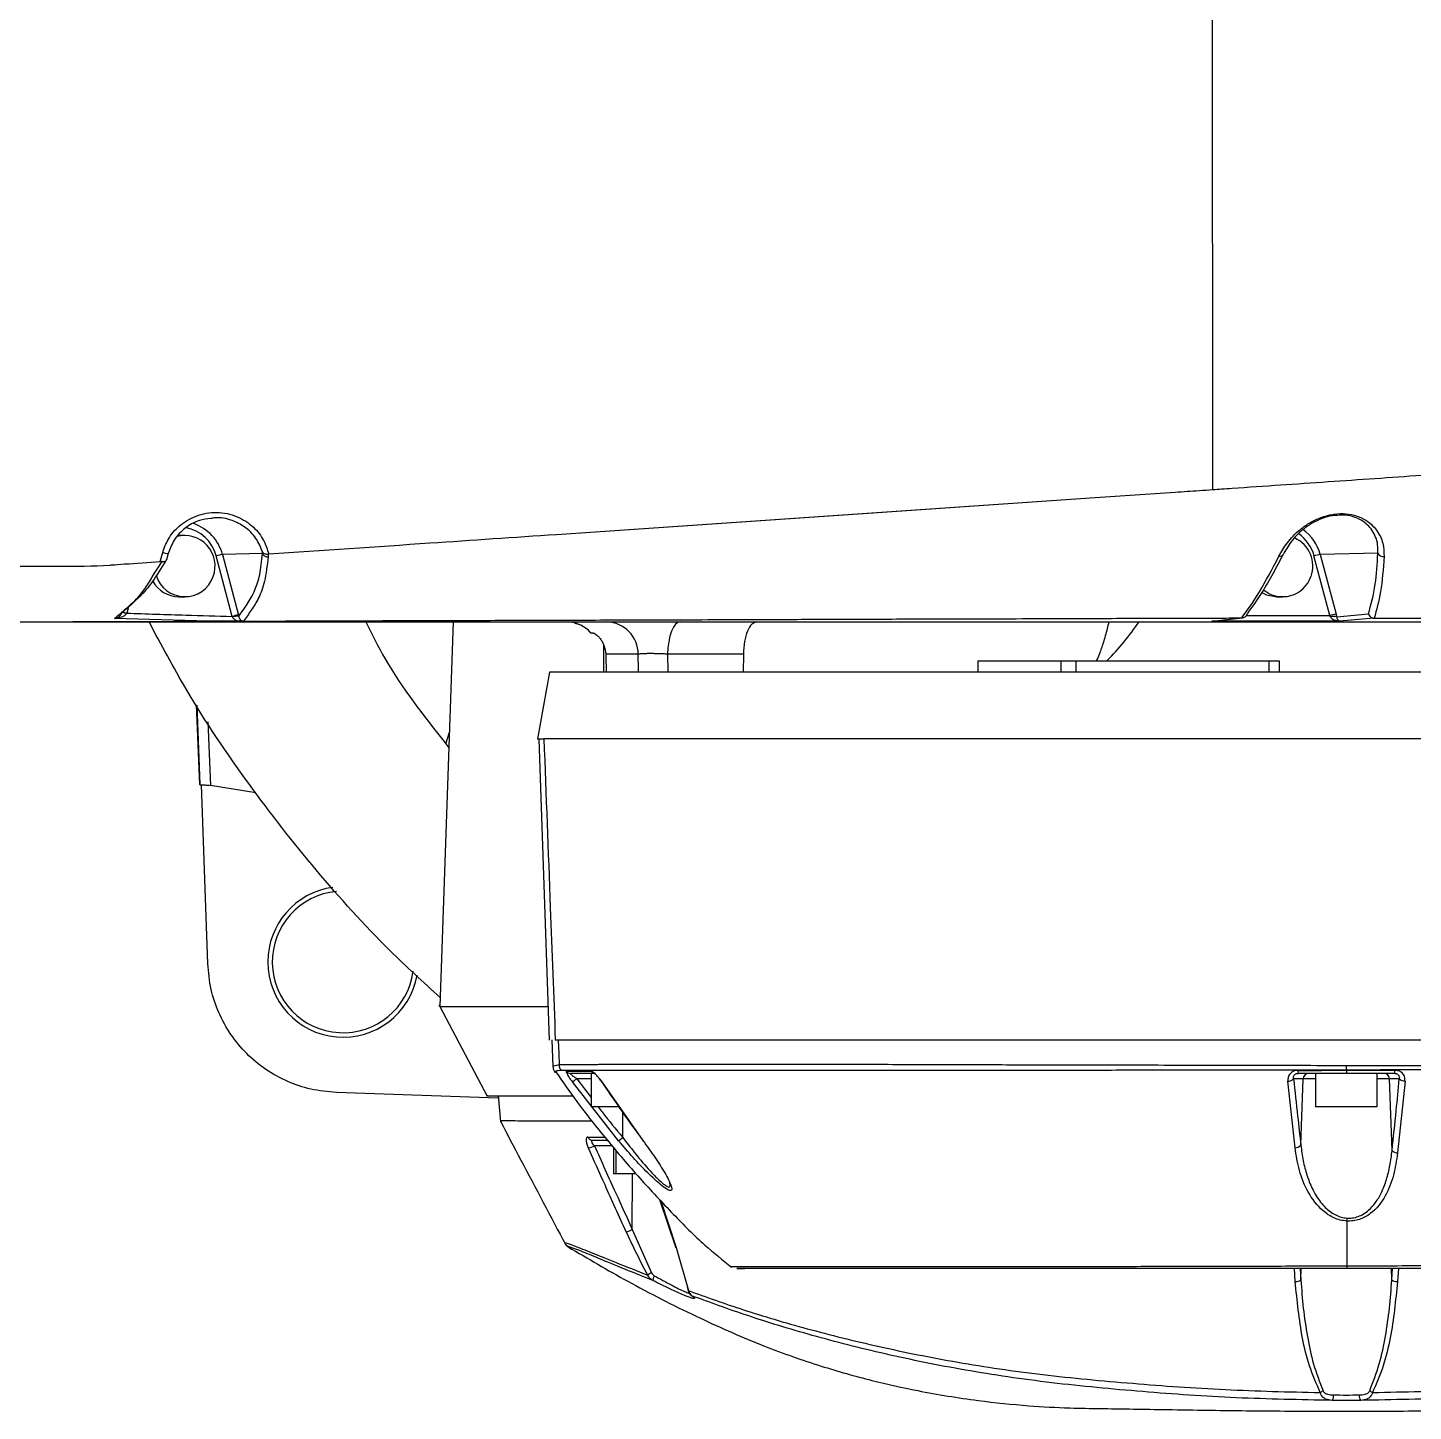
# Model space of a CAD drawing. Header units: millimetres. Extents: x -13464 to 9471, y -517 to 17126.
# Drawn here: x 6671.1 to 6795.3, y 12385.2 to 12509.3 of the extents above; entities that cross this region are included whole.
import ezdxf

# ---------------------------------------------------------------- set-up
doc = ezdxf.new("R2010")
doc.units = ezdxf.units.MM

msp = doc.modelspace()

# ---------------------------------------------------------------- linework, layer by layer
at = {"color": 7, "linetype": 'Continuous', "lineweight": 25}
for p, q in [((6777.36, 12467.86), (6777.34, 12515.5)), ((6718.48, 12463.85), (6766.81, 12467.15)), ((6685.15, 12463.75), (6684.63, 12463.75)), ((6682.94, 12461.41), (6683.16, 12462.23)), ((6683.65, 12462.12), (6683.49, 12461.56)), ((6692.12, 12462.13), (6688.52, 12462.04)), ((6792.17, 12462.16), (6787, 12462.04)), ((6618.37, 12461.02), (6673.86, 12461.01)), ((6682.23, 12460.03), (6683.12, 12461.41)), ((6683.49, 12461.56), (6683.5, 12461.6)), ((6689.4, 12456.48), (6687.96, 12461.91)), ((6688.52, 12462.04), (6689.96, 12456.61)), ((6787.86, 12456.56), (6786.44, 12461.91)), ((6787, 12462.04), (6788.42, 12456.68)), ((6680.09, 12457.35), (6679.93, 12456.78)), ((6684.63, 12458.25), (6685.15, 12458.25)), ((6783.11, 12458.25), (6783.63, 12458.25)), ((6619.24, 12456), (6671.05, 12456)), ((6671.05, 12456), (6832.74, 12456)), ((6687.25, 12456.06), (6678.85, 12456.31)), ((6679.93, 12456.78), (6679.92, 12456.75)), ((6689.91, 12456.06), (6687.25, 12456.06)), ((6709.22, 12456), (6708.02, 12421.5)), ((6777.27, 12456.06), (6779.98, 12456.35)), ((6788.77, 12456.06), (6777.27, 12456.06)), ((6777.31, 12456.06), (6780.03, 12456.35)), ((6780.37, 12456.56), (6787.86, 12456.56)), ((6788.48, 12456.44), (6791.32, 12456.71)), ((6791.81, 12456.34), (6788.77, 12456.06)), ((6721.34, 12455.24), (6721.58, 12454.98)), ((6721.78, 12455), (6721.59, 12455)), ((6722.69, 12454), (6722.69, 12451.5)), ((6725.82, 12453.11), (6722.9, 12453.11)), ((6722.91, 12453), (6722.95, 12451.5)), ((6735.26, 12453.11), (6728.45, 12453.11)), ((6728.45, 12453.11), (6728.49, 12451.5)), ((6735.26, 12453.11), (6735.24, 12451.5)), ((6756.29, 12452.5), (6756.29, 12451.5)), ((6756.29, 12452.5), (6763.75, 12452.5)), ((6763.75, 12451.5), (6763.75, 12452.5)), ((6763.75, 12452.5), (6765.09, 12452.5)), ((6765.09, 12452.5), (6765.09, 12451.5)), ((6765.09, 12452.5), (6782.43, 12452.5)), ((6782.43, 12451.5), (6782.43, 12452.5)), ((6782.43, 12452.5), (6783.33, 12452.5)), ((6783.33, 12452.5), (6783.33, 12451.5)), ((6717.85, 12451.5), (6716.79, 12445.5)), ((6860.84, 12451.5), (6717.85, 12451.5)), ((6686.49, 12441.4), (6686.2, 12448.56)), ((6686.21, 12448.54), (6686.5, 12441.4)), ((6687.21, 12447.04), (6687.44, 12441.34)), ((6708.57, 12445.06), (6708.88, 12446.12)), ((6708.4, 12445.26), (6708.57, 12445.06)), ((6708.57, 12445.06), (6708.83, 12444.71)), ((6716.79, 12445.5), (6717.36, 12445.5)), ((6716.89, 12445.48), (6717.84, 12418.5)), ((6861.89, 12445.5), (6717.36, 12445.5)), ((6687.2, 12425.34), (6686.64, 12441.39)), ((6691.52, 12440.67), (6687.44, 12441.34)), ((6707.94, 12421.65), (6708.02, 12421.51)), ((6708.02, 12421.5), (6712.26, 12413.47)), ((6718.08, 12418.52), (6718.17, 12416.1)), ((6860.96, 12418.5), (6718.38, 12418.5)), ((6721.59, 12415.02), (6720.3, 12415.02)), ((6720.3, 12415.02), (6721.59, 12413.33)), ((6721.59, 12415.5), (6721.59, 12412.5)), ((6722.37, 12414.98), (6722.51, 12414.78)), ((6785.46, 12415.02), (6784.61, 12415.02)), ((6785.26, 12409.07), (6785.46, 12415.02)), ((6786.59, 12415.02), (6785.46, 12415.02)), ((6786.59, 12415.5), (6786.59, 12412.5)), ((6789.35, 12415.5), (6788.93, 12415.5)), ((6789.34, 12415.79), (6789.34, 12415.79)), ((6789.75, 12415.5), (6789.35, 12415.5)), ((6792.09, 12415.5), (6792.09, 12412.5)), ((6793.22, 12415.02), (6792.09, 12415.02)), ((6794.09, 12415.02), (6793.22, 12415.02)), ((6793.44, 12408.59), (6793.22, 12415.02)), ((6713.26, 12413.28), (6698.75, 12413.79)), ((6724.06, 12409.47), (6719.91, 12414.74)), ((6722.55, 12414.74), (6726.24, 12409.49)), ((6784.74, 12408.84), (6784.1, 12414.8)), ((6794.61, 12414.82), (6793.94, 12408.37)), ((6713.24, 12413.53), (6713.45, 12411.16)), ((6724.12, 12412.5), (6721.59, 12412.5)), ((6792.09, 12412.5), (6786.59, 12412.5)), ((6724.43, 12409.77), (6724.43, 12412.01)), ((6721.31, 12409.79), (6722.81, 12409.8)), ((6723.05, 12409.5), (6721.72, 12409.5)), ((6723.47, 12409.01), (6721.89, 12409.01)), ((6723.59, 12408.87), (6723.59, 12406.5)), ((6723.8, 12408.62), (6723.8, 12406.5)), ((6723.8, 12406.5), (6723.59, 12406.5)), ((6725.61, 12406.5), (6723.8, 12406.5)), ((6725.29, 12401.51), (6725.31, 12406.5)), ((6728.69, 12405.48), (6728.65, 12405.69)), ((6727.74, 12404.2), (6729.15, 12399.95)), ((6727.85, 12404.07), (6729.23, 12399.89)), ((6725.29, 12401.51), (6727.01, 12397.62)), ((6719.84, 12399.75), (6719.86, 12399.74)), ((6729.23, 12399.89), (6730.34, 12396.02)), ((6784.76, 12396.83), (6784.68, 12398)), ((6785.2, 12398), (6785.27, 12396.98)), ((6785.27, 12396.98), (6785.29, 12398)), ((6793.42, 12396.98), (6793.4, 12398)), ((6793.42, 12396.98), (6793.49, 12398)), ((6794.01, 12398), (6793.93, 12396.83)), ((6730.28, 12396.21), (6730.24, 12396.38)), ((6730.55, 12395.61), (6730.55, 12395.65))]:
    msp.add_line(p, q, dxfattribs=at)
at = {"color": 7, "linetype": 'Continuous', "lineweight": 25, "flags": 128}
for points in [[(6718.48, 12463.85), (6745.55, 12465.7), (6766.81, 12467.15)], [(6781.75, 12458.62), (6782.18, 12458.42), (6783.11, 12458.25)], [(6679.92, 12456.75), (6679.83, 12456.77), (6679.75, 12456.79), (6679.67, 12456.81), (6679.61, 12456.83), (6679.57, 12456.84), (6679.53, 12456.84), (6679.52, 12456.85), (6679.53, 12456.84)], [(6679.54, 12456.9), (6679.54, 12456.9), (6679.54, 12456.9), (6679.54, 12456.91), (6679.54, 12456.91), (6679.54, 12456.91), (6679.54, 12456.91), (6679.54, 12456.91), (6679.54, 12456.91)], [(6729.6, 12456), (6729.38, 12455.95), (6729.17, 12455.78), (6728.98, 12455.52), (6728.8, 12455.16), (6728.66, 12454.72), (6728.55, 12454.22), (6728.48, 12453.68), (6728.45, 12453.11)], [(6721.35, 12455.25), (6721.37, 12455.23), (6721.59, 12455)], [(6725.85, 12451.5), (6725.85, 12451.71), (6725.82, 12453.11)], [(6718.64, 12418.5), (6718.69, 12417.27), (6718.73, 12416.3)], [(6722.51, 12414.79), (6722.51, 12414.77), (6722.52, 12414.75), (6722.55, 12414.74)], [(6729.15, 12399.95), (6729.15, 12399.94), (6729.17, 12399.92), (6729.19, 12399.9), (6729.23, 12399.89)]]:
    msp.add_lwpolyline(points, dxfattribs=at)
at = {"color": 7, "linetype": 'Continuous', "lineweight": 25}
for centre, radius, start, end in [((6684.68, 12461.04), 3.97, 14.5226, 71.6345), ((6685.13, 12461.02), 2.73, 339.5639, 104.9198), ((6684.6, 12461.04), 3.47, 14.4865, 79.7104), ((6783.58, 12461), 2.76, 340.0625, 66.1029), ((6783.06, 12461.03), 3.5, 14.6501, 55.0004), ((6783.13, 12461.03), 4, 14.6515, 54.6229), ((6684.26, 12465.75), 3.68, 252.6197, 260.3329), ((6783.36, 12462.25), 0.377, 260.1235, 347.4225), ((6792.64, 12462.38), 0.518, 205.1475, 279.191), ((6689.32, 12457.33), 4.78, 99.538, 106.4434), ((6787.8, 12457.33), 4.78, 99.538, 106.4434), ((6684.63, 12460.96), 2.7, 208.5541, 269.8206), ((6685.15, 12460.96), 2.7, 196.625, 340.6485), ((6783.63, 12460.95), 2.69, 230.2375, 340.7539), ((6680.4, 12458.91), 2.18, 246.6954, 257.6446), ((6690.75, 12451.9), 4.78, 99.538, 106.4434), ((6689.91, 12454.99), 1.52, 87.2162, 108.6008), ((6719.38, 12453.06), 2.94, 48.0073, 89.9347), ((6722.92, 12453.1), 2.9, 0.0689, 88.1181), ((6750.33, 12469.9), 24.7, 315.2413, 325.7764), ((6789.21, 12451.97), 4.78, 99.538, 106.4434), ((6788.21, 12455.65), 0.841, 71.4698, 110.2369), ((6699.34, 12425.5), 6.75, 97.7826, 180), ((6699.34, 12425.5), 6.35, 95.2942, 352.4355), ((6699.34, 12425.5), 6.75, 180, 349.8241), ((6719.73, 12416.33), 1.01, 181.976, 214.7958), ((6719.77, 12415.99), 0.49, 214.8192, 269.8643), ((6714.29, 12422.99), 9.98, 304.2675, 307.0049), ((6721.98, 12415.98), 0.476, 214.6756, 257.1378), ((6784.13, 12415.45), 0.647, 267.0737, 318.5056), ((6785.84, 12415.72), 0.854, 176.8843, 194.9611), ((6785.96, 12415.01), 0.491, 90.9643, 179.0216), ((6792.73, 12415.01), 0.491, 0.9784, 89.0357), ((6792.75, 12415.74), 0.962, 346.0351, 3.0226), ((6794.57, 12415.49), 0.667, 224.1685, 273.0053), ((6721.74, 12409.96), 0.456, 201.358, 268.6433), ((6720.81, 12411.09), 2.34, 283.4106, 297.6298), ((6716.99, 12418.58), 11.54, 307.8065, 310.1729), ((6726.24, 12409.53), 0.0462, 176.9169, 264.1091), ((6784.77, 12409.47), 0.635, 267.014, 320.7148), ((6793.92, 12409), 0.626, 219.9547, 271.797), ((6724.22, 12403.52), 2.28, 283.2768, 297.9961), ((6728.58, 12394.66), 3.36, 117.858, 124.6463), ((6727.87, 12396.95), 0.73, 145.9705, 181.8937), ((6730.39, 12396.14), 0.13, 144.8345, 249.6584), ((6784.8, 12397.67), 0.842, 267.1371, 304.1555), ((6793.89, 12397.68), 0.843, 235.8663, 272.8733), ((6730.82, 12395.95), 0.432, 218.8684, 245.1874), ((6786.22, 12388.56), 1.84, 294.8678, 303.9917), ((6787.57, 12386.58), 0.629, 320.857, 8.556), ((6791.12, 12386.58), 0.629, 171.4433, 219.1495), ((6792.47, 12388.56), 1.84, 236.0085, 245.133)]:
    msp.add_arc(centre, radius, start, end, dxfattribs=at)
for points, knots in [([(6779.11, 12467.99), (6781.99, 12468.19), (6787.69, 12468.57), (6793.31, 12468.96), (6796.09, 12469.16)], [0, 0, 0, 0, 0.503707, 1, 1, 1, 1]), ([(6766.81, 12467.15), (6769.2, 12467.32), (6772.32, 12467.53), (6775.83, 12467.76), (6776.96, 12467.84), (6777.36, 12467.86)], [0, 0, 0, 0, 0.680373, 0.885279, 1, 1, 1, 1]), ([(6777.36, 12467.86), (6777.63, 12467.88), (6778.21, 12467.93), (6778.79, 12467.97), (6779.11, 12467.99)], [0, 0, 0, 0, 0.452049, 1, 1, 1, 1]), ([(6683.16, 12462.23), (6683.31, 12462.64), (6683.63, 12463.52), (6684.65, 12464.7), (6686.15, 12465.61), (6688, 12465.94), (6689.84, 12465.55), (6691.3, 12464.6), (6692.26, 12463.39), (6692.54, 12462.49), (6692.67, 12462.09)], [0, 0, 0, 0, 0.100183, 0.219128, 0.355029, 0.501193, 0.646999, 0.782095, 0.900275, 1, 1, 1, 1]), ([(6687.48, 12465.27), (6687.13, 12465.23), (6686.31, 12465.13), (6685.14, 12464.46), (6684.13, 12463.42), (6683.8, 12462.54), (6683.64, 12462.12)], [0, 0, 0, 0, 0.197823, 0.46543, 0.747839, 1, 1, 1, 1]), ([(6692.13, 12462.24), (6691.96, 12462.67), (6691.6, 12463.55), (6690.59, 12464.53), (6689.32, 12465.17), (6688.23, 12465.42), (6687.6, 12465.29), (6687.48, 12465.27)], [0, 0, 0, 0, 0.228633, 0.469734, 0.680626, 0.938784, 1, 1, 1, 1]), ([(6783.3, 12461.88), (6783.52, 12462.28), (6783.97, 12463.08), (6784.95, 12464.12), (6785.98, 12464.86), (6786.9, 12465.33), (6787.95, 12465.65), (6789.06, 12465.75), (6790.08, 12465.59), (6791.22, 12465.12), (6792.15, 12464.24), (6792.69, 12463.05), (6792.71, 12462.26), (6792.73, 12461.87)], [0, 0, 0, 0, 0.1244154, 0.2491106, 0.3118264, 0.374132, 0.4365898, 0.4990547, 0.5616075, 0.6243843, 0.7492334, 0.8745572, 1, 1, 1, 1]), ([(6788.4, 12465.54), (6788.3, 12465.53), (6787.88, 12465.51), (6787.13, 12465.28), (6786.4, 12464.93), (6785.85, 12464.58), (6785.18, 12464.08), (6784.37, 12463.24), (6783.96, 12462.54), (6783.73, 12462.17)], [0, 0, 0, 0, 0.0406274, 0.1663399, 0.3052052, 0.3814366, 0.4628072, 0.7075953, 1, 1, 1, 1]), ([(6792.17, 12462.16), (6792.18, 12462.42), (6792.19, 12462.89), (6792.01, 12463.58), (6791.7, 12464.19), (6791.27, 12464.71), (6790.69, 12465.14), (6789.94, 12465.46), (6789.12, 12465.61), (6788.6, 12465.56), (6788.4, 12465.54)], [0, 0, 0, 0, 0.173893, 0.328878, 0.465649, 0.588926, 0.698567, 0.820512, 0.931918, 1, 1, 1, 1]), ([(6692.67, 12462.09), (6697.49, 12462.42), (6706.09, 12463.01), (6714.7, 12463.59), (6718.48, 12463.85)], [0, 0, 0, 0, 0.5599995, 1, 1, 1, 1]), ([(6689.98, 12456.5), (6690.24, 12456.86), (6690.75, 12457.56), (6691.41, 12458.7), (6691.9, 12460.13), (6692.05, 12461.46), (6692.12, 12462.13)], [0, 0, 0, 0, 0.280118, 0.560195, 0.780072, 1, 1, 1, 1]), ([(6692.12, 12462.13), (6692.12, 12462.15), (6692.12, 12462.18), (6692.13, 12462.22), (6692.13, 12462.24)], [0, 0, 0, 0, 0.56, 1, 1, 1, 1]), ([(6692.12, 12462.13), (6692.14, 12462.08), (6692.19, 12461.98), (6692.33, 12461.88), (6692.48, 12461.82), (6692.57, 12461.82), (6692.62, 12461.82)], [0, 0, 0, 0, 0.273321, 0.561646, 0.786679, 1, 1, 1, 1]), ([(6692.13, 12462.24), (6692.15, 12462.21), (6692.19, 12462.16), (6692.31, 12462.11), (6692.46, 12462.07), (6692.57, 12462.08), (6692.63, 12462.08)], [0, 0, 0, 0, 0.250077, 0.500333, 0.750383, 1, 1, 1, 1]), ([(6791.32, 12456.71), (6791.55, 12457.53), (6791.97, 12458.99), (6792.11, 12461.19), (6792.17, 12462.16)], [0, 0, 0, 0, 0.560354, 1, 1, 1, 1]), ([(6673.86, 12461.01), (6675.38, 12461), (6676.95, 12460.99), (6678.9, 12461.13), (6680.41, 12461.24), (6681.87, 12461.34), (6682.94, 12461.41)], [0, 0, 0, 0, 0.499524, 0.517284, 0.647363, 1, 1, 1, 1]), ([(6683.4, 12461.45), (6683.01, 12460.8), (6682.19, 12459.44), (6680.92, 12458.03), (6680.05, 12457.3), (6679.53, 12456.84)], [0, 0, 0, 0, 0.264778, 0.550398, 1, 1, 1, 1]), ([(6683.12, 12461.41), (6683.09, 12461.41), (6683.03, 12461.42), (6682.97, 12461.42), (6682.94, 12461.41)], [0, 0, 0, 0, 0.487336, 1, 1, 1, 1]), ([(6683.12, 12461.41), (6683.16, 12461.41), (6683.26, 12461.4), (6683.37, 12461.43), (6683.46, 12461.48), (6683.48, 12461.53), (6683.49, 12461.56)], [0, 0, 0, 0, 0.237929, 0.49978, 0.721685, 1, 1, 1, 1]), ([(6692.62, 12461.82), (6692.53, 12461.05), (6692.35, 12459.51), (6691.78, 12458.11), (6691.11, 12457.03), (6690.64, 12456.39), (6690.4, 12456.07)], [0, 0, 0, 0, 0.251409, 0.502116, 0.751483, 1, 1, 1, 1]), ([(6692.63, 12462.08), (6692.63, 12462.03), (6692.63, 12461.94), (6692.62, 12461.86), (6692.62, 12461.82)], [0, 0, 0, 0, 0.559999, 1, 1, 1, 1]), ([(6692.67, 12462.09), (6692.66, 12462.08), (6692.65, 12462.08), (6692.64, 12462.08), (6692.63, 12462.08)], [0, 0, 0, 0, 0.5600017, 1, 1, 1, 1]), ([(6779.96, 12456.35), (6780.48, 12457.07), (6781.52, 12458.5), (6782.7, 12460.75), (6783.3, 12461.88)], [0, 0, 0, 0, 0.499649, 1, 1, 1, 1]), ([(6783.64, 12461.99), (6783.34, 12461.42), (6782.71, 12460.2), (6781.63, 12458.38), (6780.89, 12457.35), (6780.44, 12456.72)], [0, 0, 0, 0, 0.26036, 0.54778, 1, 1, 1, 1]), ([(6792.73, 12461.87), (6792.65, 12460.76), (6792.48, 12458.53), (6792.05, 12457.07), (6791.84, 12456.34)], [0, 0, 0, 0, 0.500107, 1, 1, 1, 1]), ([(6678.85, 12456.31), (6679.29, 12456.69), (6680.15, 12457.44), (6681.22, 12458.39), (6682, 12459.64), (6682.23, 12460.03)], [0, 0, 0, 0, 0.408037, 0.818274, 1, 1, 1, 1]), ([(6671.05, 12456), (6671.19, 12456), (6671.6, 12456), (6672.95, 12456.01), (6674.18, 12456.01), (6675.19, 12456.02), (6675.39, 12456.02), (6676.04, 12456.02), (6677.33, 12456.02), (6681.18, 12456.04), (6684.55, 12456.05), (6687.25, 12456.06)], [0, 0, 0, 0, 0.025639, 0.075852, 0.25, 0.254532, 0.262233, 0.287144, 0.375001, 0.500001, 1, 1, 1, 1]), ([(6678.85, 12456.31), (6678.99, 12456.36), (6679.18, 12456.42), (6679.39, 12456.61), (6679.48, 12456.73), (6679.51, 12456.81), (6679.53, 12456.84)], [0, 0, 0, 0, 0.54163, 0.78941, 0.900814, 1, 1, 1, 1]), ([(6679.92, 12456.75), (6679.9, 12456.71), (6679.85, 12456.64), (6679.7, 12456.53), (6679.37, 12456.37), (6679.07, 12456.34), (6678.85, 12456.31)], [0, 0, 0, 0, 0.099146, 0.210515, 0.458283, 1, 1, 1, 1]), ([(6679.53, 12456.84), (6679.53, 12456.86), (6679.54, 12456.88), (6679.54, 12456.9), (6679.54, 12456.91)], [0, 0, 0, 0, 0.56, 1, 1, 1, 1]), ([(6679.93, 12456.78), (6681.7, 12456.72), (6684.85, 12456.63), (6688.01, 12456.53), (6689.4, 12456.48)], [0, 0, 0, 0, 0.56, 1, 1, 1, 1]), ([(6708.05, 12422.31), (6706.53, 12423.7), (6702.61, 12427.27), (6696.85, 12433.68), (6690.74, 12441.48), (6685.72, 12448.93), (6683.03, 12453.96), (6681.94, 12456)], [0, 0, 0, 0, 0.145406, 0.375103, 0.604478, 0.839336, 1, 1, 1, 1]), ([(6689.43, 12456.43), (6689.42, 12456.44), (6689.41, 12456.45), (6689.4, 12456.47), (6689.4, 12456.48)], [0, 0, 0, 0, 0.559999, 1, 1, 1, 1]), ([(6689.91, 12456.06), (6689.81, 12456.1), (6689.67, 12456.17), (6689.51, 12456.3), (6689.45, 12456.39), (6689.43, 12456.43)], [0, 0, 0, 0, 0.5387354, 0.7832498, 1, 1, 1, 1]), ([(6690.19, 12456.06), (6690.18, 12456.06), (6690.15, 12456.06), (6690.08, 12456.06), (6690, 12456.06), (6689.94, 12456.06), (6689.91, 12456.06)], [0, 0, 0, 0, 0.223815, 0.448459, 0.700702, 1, 1, 1, 1]), ([(6689.96, 12456.61), (6689.96, 12456.59), (6689.97, 12456.55), (6689.98, 12456.52), (6689.98, 12456.5)], [0, 0, 0, 0, 0.5600003, 1, 1, 1, 1]), ([(6689.98, 12456.5), (6690, 12456.46), (6690.02, 12456.36), (6690.09, 12456.2), (6690.15, 12456.12), (6690.19, 12456.06)], [0, 0, 0, 0, 0.215653, 0.460858, 1, 1, 1, 1]), ([(6690.4, 12456.07), (6690.4, 12456.07), (6690.38, 12456.07), (6690.34, 12456.07), (6690.27, 12456.07), (6690.23, 12456.06), (6690.19, 12456.06)], [0, 0, 0, 0, 0.081255, 0.169762, 0.382079, 1, 1, 1, 1]), ([(6690.4, 12456.07), (6692.41, 12456.07), (6696.57, 12456.09), (6703.03, 12456.11), (6709.92, 12456.13), (6717.25, 12456.15), (6725.01, 12456.18), (6732.68, 12456.2), (6738.76, 12456.22), (6743.13, 12456.24), (6746.23, 12456.25), (6749.41, 12456.26), (6752.96, 12456.27), (6756.98, 12456.28), (6761.37, 12456.29), (6765.67, 12456.31), (6769.79, 12456.32), (6773.11, 12456.33), (6775.76, 12456.34), (6777.44, 12456.34), (6778.83, 12456.35), (6779.59, 12456.35), (6779.96, 12456.35)], [0, 0, 0, 0, 0.067217, 0.139302, 0.216256, 0.298079, 0.384771, 0.476331, 0.554863, 0.588414, 0.622966, 0.658519, 0.695074, 0.741855, 0.793039, 0.842344, 0.885889, 0.931051, 0.953556, 0.974534, 0.987425, 1, 1, 1, 1]), ([(6701.37, 12456), (6701.93, 12454.88), (6703.88, 12451.02), (6706.52, 12447.65), (6708.4, 12445.26)], [0, 0, 0, 0, 0.291487, 1, 1, 1, 1]), ([(6720.13, 12455.91), (6720.13, 12455.91), (6720.09, 12455.9), (6720.19, 12455.87), (6720.32, 12455.84), (6720.45, 12455.8), (6720.48, 12455.79)], [0, 0, 0, 0, 0.069446, 0.552539, 0.908909, 1, 1, 1, 1]), ([(6736.47, 12456), (6736.31, 12455.96), (6735.99, 12455.87), (6735.59, 12455.21), (6735.32, 12454.26), (6735.28, 12453.49), (6735.26, 12453.11)], [0, 0, 0, 0, 0.24998, 0.499785, 0.749489, 1, 1, 1, 1]), ([(6766.94, 12452.5), (6767.03, 12452.71), (6767.26, 12453.22), (6767.58, 12454.19), (6767.87, 12455.15), (6768.01, 12455.81), (6768.06, 12456)], [0, 0, 0, 0, 0.194066, 0.496522, 0.849078, 1, 1, 1, 1]), ([(6779.98, 12456.35), (6779.98, 12456.35), (6779.97, 12456.35), (6779.97, 12456.35), (6779.96, 12456.35)], [0, 0, 0, 0, 0.559996, 1, 1, 1, 1]), ([(6779.98, 12456.35), (6780.03, 12456.36), (6780.14, 12456.37), (6780.28, 12456.45), (6780.39, 12456.57), (6780.43, 12456.67), (6780.44, 12456.72)], [0, 0, 0, 0, 0.240383, 0.499609, 0.750474, 1, 1, 1, 1]), ([(6787.92, 12456.43), (6787.91, 12456.46), (6787.89, 12456.5), (6787.87, 12456.54), (6787.86, 12456.56)], [0, 0, 0, 0, 0.55879, 1, 1, 1, 1]), ([(6788.77, 12456.06), (6788.59, 12456.07), (6788.33, 12456.1), (6788.07, 12456.25), (6787.97, 12456.35), (6787.93, 12456.41), (6787.92, 12456.43)], [0, 0, 0, 0, 0.5842, 0.824426, 0.919313, 1, 1, 1, 1]), ([(6788.42, 12456.68), (6788.43, 12456.64), (6788.45, 12456.56), (6788.47, 12456.48), (6788.48, 12456.44)], [0, 0, 0, 0, 0.560389, 1, 1, 1, 1]), ([(6788.48, 12456.44), (6788.48, 12456.42), (6788.49, 12456.36), (6788.53, 12456.26), (6788.62, 12456.1), (6788.71, 12456.07), (6788.77, 12456.06)], [0, 0, 0, 0, 0.08067, 0.175574, 0.4158, 1, 1, 1, 1]), ([(6791.32, 12456.71), (6791.35, 12456.65), (6791.4, 12456.53), (6791.54, 12456.41), (6791.68, 12456.35), (6791.77, 12456.34), (6791.81, 12456.34)], [0, 0, 0, 0, 0.304918, 0.573215, 0.80488, 1, 1, 1, 1]), ([(6791.84, 12456.34), (6791.83, 12456.34), (6791.83, 12456.34), (6791.82, 12456.34), (6791.81, 12456.34)], [0, 0, 0, 0, 0.5600217, 1, 1, 1, 1]), ([(6791.84, 12456.34), (6793.67, 12456.33), (6797.53, 12456.32), (6803.13, 12456.29), (6808.7, 12456.26), (6814.07, 12456.22), (6819.3, 12456.18), (6823.86, 12456.14), (6827.54, 12456.1), (6830.45, 12456.05), (6831.96, 12456.02), (6832.74, 12456)], [0, 0, 0, 0, 0.118104, 0.248364, 0.373075, 0.498415, 0.623653, 0.74875, 0.837932, 0.916819, 1, 1, 1, 1]), ([(6721.78, 12455), (6721.81, 12455), (6721.87, 12454.99), (6722.02, 12454.89), (6722.2, 12454.74), (6722.4, 12454.51), (6722.6, 12454.22), (6722.81, 12453.77), (6722.87, 12453.37), (6722.9, 12453.11)], [0, 0, 0, 0, 0.127482, 0.250399, 0.374301, 0.500242, 0.6231, 0.750655, 1, 1, 1, 1]), ([(6722.9, 12453.11), (6722.9, 12453.09), (6722.9, 12453.05), (6722.91, 12453.02), (6722.91, 12453)], [0, 0, 0, 0, 0.56, 1, 1, 1, 1]), ([(6728.45, 12453.11), (6728.33, 12453.11), (6728.07, 12453.13), (6727.67, 12453.14), (6727.27, 12453.15), (6726.89, 12453.15), (6726.54, 12453.15), (6726.23, 12453.14), (6725.98, 12453.13), (6725.87, 12453.11), (6725.82, 12453.11)], [0, 0, 0, 0, 0.125018, 0.250252, 0.374705, 0.499787, 0.624381, 0.74922, 0.874451, 1, 1, 1, 1]), ([(6717.36, 12445.5), (6717.55, 12440.46), (6717.89, 12431.46), (6718.23, 12422.46), (6718.38, 12418.5)], [0, 0, 0, 0, 0.56, 1, 1, 1, 1]), ([(6686.49, 12441.4), (6686.5, 12441.4), (6686.51, 12441.4), (6686.73, 12441.39), (6687.05, 12441.37), (6687.31, 12441.35), (6687.44, 12441.34)], [0, 0, 0, 0, 0.250021, 0.499763, 0.749416, 1, 1, 1, 1]), ([(6698.75, 12413.79), (6697.97, 12413.86), (6696.48, 12414), (6694.33, 12414.73), (6692.38, 12415.8), (6690.65, 12417.24), (6689.22, 12418.97), (6688.14, 12420.92), (6687.41, 12423.07), (6687.27, 12424.57), (6687.2, 12425.34)], [0, 0, 0, 0, 0.130212, 0.249972, 0.376204, 0.499815, 0.623697, 0.749578, 0.870187, 1, 1, 1, 1]), ([(6708.02, 12421.5), (6708.05, 12421.5), (6708.1, 12421.51), (6708.61, 12421.5), (6709.51, 12421.5), (6710.83, 12421.5), (6712.42, 12421.5), (6714.08, 12421.5), (6715.8, 12421.5), (6717, 12421.51), (6717.69, 12421.51), (6717.73, 12421.51)], [0, 0, 0, 0, 0.11858, 0.251118, 0.39761, 0.545741, 0.6783, 0.795283, 0.894616, 0.993949, 1, 1, 1, 1]), ([(6718.23, 12416.21), (6718.21, 12416.2), (6718.1, 12416.15), (6718.45, 12416.23), (6718.73, 12416.3)], [0, 0, 0, 0, 0.188058, 1, 1, 1, 1]), ([(6718.17, 12416.14), (6718.18, 12416.04), (6718.2, 12415.85), (6718.29, 12415.68), (6718.34, 12415.59)], [0, 0, 0, 0, 0.50026, 1, 1, 1, 1]), ([(6718.73, 12416.3), (6718.89, 12416.3), (6719.25, 12416.3), (6720.08, 12416.31), (6720.98, 12416.31), (6721.77, 12416.31), (6722.29, 12416.32), (6722.86, 12416.32), (6723.48, 12416.32), (6724.17, 12416.32), (6724.92, 12416.32), (6725.75, 12416.32), (6726.58, 12416.32), (6727.47, 12416.32), (6728.46, 12416.32), (6729.7, 12416.32), (6731.2, 12416.32), (6732.82, 12416.32), (6734.54, 12416.32), (6736.39, 12416.33), (6738.47, 12416.33), (6740.55, 12416.33), (6742.6, 12416.33), (6744.81, 12416.33), (6747.57, 12416.32), (6750.94, 12416.31), (6754.63, 12416.3), (6758.26, 12416.29), (6761.46, 12416.28), (6766.07, 12416.27), (6772.43, 12416.26), (6780.83, 12416.24), (6786.51, 12416.23), (6789.35, 12416.22)], [0, 0, 0, 0, 0.031599, 0.070115, 0.115545, 0.130253, 0.145561, 0.161469, 0.177978, 0.195088, 0.212798, 0.231109, 0.25002, 0.265659, 0.284807, 0.307466, 0.333634, 0.363312, 0.387481, 0.414494, 0.446394, 0.476328, 0.499998, 0.527287, 0.561227, 0.601816, 0.647083, 0.687465, 0.721743, 0.749917, 0.833279, 0.91664, 1, 1, 1, 1]), ([(6789.35, 12416.22), (6790.33, 12416.22), (6792.2, 12416.22), (6794.87, 12416.21), (6797.26, 12416.2), (6799.37, 12416.2), (6801.22, 12416.19), (6803.17, 12416.19), (6805.67, 12416.18), (6808.65, 12416.17), (6811.67, 12416.16), (6814.24, 12416.16), (6816.65, 12416.15), (6819.09, 12416.15), (6821.75, 12416.15), (6824.55, 12416.15), (6827.28, 12416.15), (6829.41, 12416.16), (6830.95, 12416.16), (6832.05, 12416.16), (6833.2, 12416.15), (6834.4, 12416.15), (6835.63, 12416.15), (6836.91, 12416.14), (6838.21, 12416.13), (6839.52, 12416.13), (6841.03, 12416.12), (6842.84, 12416.12), (6844.77, 12416.12), (6846.53, 12416.12), (6847.86, 12416.12), (6848.93, 12416.11), (6849.99, 12416.11), (6851.17, 12416.1), (6852.33, 12416.09), (6853.35, 12416.09), (6854.22, 12416.08), (6855.05, 12416.08), (6855.83, 12416.08), (6856.56, 12416.08), (6857.17, 12416.08), (6857.67, 12416.08), (6858.19, 12416.08), (6858.86, 12416.07), (6859.43, 12416.07), (6859.84, 12416.06), (6860.07, 12416.06), (6860.25, 12416.06), (6860.39, 12416.06), (6860.49, 12416.06), (6860.56, 12416.06), (6860.61, 12416.06), (6860.62, 12416.06), (6860.63, 12416.07)], [0, 0, 0, 0, 0.026393, 0.050373, 0.071939, 0.091091, 0.10783, 0.122155, 0.14452, 0.176678, 0.204998, 0.229479, 0.250122, 0.274614, 0.301112, 0.329616, 0.360127, 0.386803, 0.39839, 0.410691, 0.423704, 0.43743, 0.451868, 0.46702, 0.482884, 0.49946, 0.516176, 0.540799, 0.571228, 0.59694, 0.61817, 0.632809, 0.648602, 0.670819, 0.694642, 0.713208, 0.731496, 0.749506, 0.768553, 0.787601, 0.806648, 0.819981, 0.833345, 0.857424, 0.892216, 0.910119, 0.924792, 0.938854, 0.952305, 0.965145, 0.977374, 0.988993, 1, 1, 1, 1]), ([(6789.35, 12415.79), (6789.35, 12415.86), (6789.35, 12416), (6789.35, 12416.15), (6789.35, 12416.22)], [0, 0, 0, 0, 0.499802, 1, 1, 1, 1]), ([(6718.35, 12415.6), (6718.35, 12415.59), (6718.33, 12415.57), (6718.38, 12415.62), (6718.43, 12415.66)], [0, 0, 0, 0, 0.137723, 1, 1, 1, 1]), ([(6718.91, 12415.76), (6718.73, 12415.75), (6718.38, 12415.73), (6718.36, 12415.64), (6718.35, 12415.6)], [0, 0, 0, 0, 0.517763, 1, 1, 1, 1]), ([(6718.42, 12415.66), (6719.04, 12414.76), (6720.48, 12412.67), (6723.02, 12409.5), (6725.91, 12406.12), (6728.85, 12402.97), (6731.55, 12400.24), (6733.38, 12398.77), (6734.19, 12398.12)], [0, 0, 0, 0, 0.138374, 0.321669, 0.514597, 0.701985, 0.868714, 1, 1, 1, 1]), ([(6789.35, 12415.79), (6788.81, 12415.79), (6787.41, 12415.8), (6784.8, 12415.8), (6781.18, 12415.8), (6777.28, 12415.79), (6773.5, 12415.79), (6770.24, 12415.78), (6767.22, 12415.78), (6763.07, 12415.77), (6757.82, 12415.77), (6751.84, 12415.77), (6747.93, 12415.77), (6745.84, 12415.77), (6745.19, 12415.77), (6744.54, 12415.77), (6743.91, 12415.77), (6743.28, 12415.77), (6742.81, 12415.77), (6742.4, 12415.77), (6741.94, 12415.77), (6740.06, 12415.77), (6737.37, 12415.76), (6734.15, 12415.76), (6731.48, 12415.76), (6729.02, 12415.75), (6726.1, 12415.75), (6723.09, 12415.76), (6720.38, 12415.76), (6719.4, 12415.76), (6718.91, 12415.76)], [0, 0, 0, 0, 0.015652, 0.041254, 0.076923, 0.122556, 0.157364, 0.190563, 0.221507, 0.250222, 0.320094, 0.389969, 0.451607, 0.45969, 0.467773, 0.475858, 0.483942, 0.492027, 0.500112, 0.502088, 0.508202, 0.518097, 0.576818, 0.619882, 0.662799, 0.706471, 0.750084, 0.833226, 0.916411, 1, 1, 1, 1]), ([(6719.37, 12415.71), (6719.36, 12415.71), (6719.34, 12415.7), (6719.36, 12415.63), (6719.4, 12415.53), (6719.49, 12415.35), (6719.66, 12415.08), (6719.83, 12414.86), (6719.91, 12414.74)], [0, 0, 0, 0, 0.125367, 0.250399, 0.375558, 0.50148, 0.750768, 1, 1, 1, 1]), ([(6719.37, 12415.71), (6719.67, 12415.71), (6720.26, 12415.71), (6721.15, 12415.71), (6721.59, 12415.71)], [0, 0, 0, 0, 0.5006692, 1, 1, 1, 1]), ([(6720.3, 12415.02), (6720.22, 12415.08), (6720.06, 12415.18), (6719.89, 12415.32), (6719.8, 12415.41), (6719.75, 12415.46), (6719.74, 12415.5), (6719.76, 12415.5), (6719.77, 12415.5)], [0, 0, 0, 0, 0.291539, 0.557834, 0.681176, 0.788203, 0.892536, 1, 1, 1, 1]), ([(6721.98, 12415.5), (6721.49, 12415.5), (6720.61, 12415.5), (6720.03, 12415.5), (6719.77, 12415.5)], [0, 0, 0, 0, 0.559968, 1, 1, 1, 1]), ([(6722.55, 12414.74), (6722.47, 12414.85), (6722.31, 12415.08), (6722.08, 12415.35), (6721.9, 12415.52), (6721.77, 12415.63), (6721.67, 12415.69), (6721.62, 12415.7), (6721.59, 12415.71)], [0, 0, 0, 0, 0.249369, 0.498447, 0.624269, 0.749392, 0.874588, 1, 1, 1, 1]), ([(6721.87, 12415.52), (6721.87, 12415.52), (6721.88, 12415.52), (6721.93, 12415.48), (6721.98, 12415.44), (6722, 12415.42)], [0, 0, 0, 0, 0.352908, 0.709881, 1, 1, 1, 1]), ([(6784.98, 12415.77), (6784.92, 12415.77), (6784.78, 12415.76), (6784.59, 12415.7), (6784.43, 12415.6), (6784.24, 12415.43), (6784.1, 12415.16), (6784.1, 12414.92), (6784.1, 12414.8)], [0, 0, 0, 0, 0.125881, 0.251502, 0.377327, 0.502368, 0.751082, 1, 1, 1, 1]), ([(6784.61, 12415.02), (6784.61, 12415.08), (6784.59, 12415.19), (6784.64, 12415.33), (6784.73, 12415.42), (6784.81, 12415.47), (6784.91, 12415.5), (6784.98, 12415.5), (6785.01, 12415.5)], [0, 0, 0, 0, 0.281661, 0.538687, 0.659475, 0.771191, 0.882816, 1, 1, 1, 1]), ([(6784.61, 12415.02), (6784.73, 12413.9), (6784.94, 12411.91), (6785.17, 12409.94), (6785.26, 12409.07)], [0, 0, 0, 0, 0.559996, 1, 1, 1, 1]), ([(6784.98, 12415.77), (6785.8, 12415.77), (6787.25, 12415.78), (6788.7, 12415.79), (6789.35, 12415.79)], [0, 0, 0, 0, 0.559224, 1, 1, 1, 1]), ([(6788.93, 12415.5), (6788.2, 12415.5), (6786.89, 12415.5), (6785.59, 12415.5), (6785.01, 12415.5)], [0, 0, 0, 0, 0.559969, 1, 1, 1, 1]), ([(6857.28, 12415.91), (6857.15, 12415.91), (6856.9, 12415.91), (6856.48, 12415.9), (6856.03, 12415.9), (6855.55, 12415.9), (6855, 12415.9), (6854.36, 12415.89), (6853.57, 12415.89), (6852.58, 12415.89), (6851.41, 12415.9), (6850.21, 12415.9), (6849.23, 12415.9), (6848.42, 12415.9), (6847.66, 12415.9), (6846.79, 12415.9), (6845.83, 12415.89), (6844.76, 12415.89), (6843.6, 12415.89), (6842.45, 12415.88), (6841.38, 12415.88), (6840.43, 12415.88), (6838.6, 12415.88), (6836.01, 12415.88), (6833.38, 12415.88), (6831.9, 12415.88), (6831.37, 12415.88), (6830.87, 12415.88), (6830.4, 12415.88), (6829.96, 12415.88), (6829.56, 12415.88), (6829.18, 12415.88), (6827.85, 12415.87), (6825.7, 12415.87), (6822.84, 12415.86), (6820.61, 12415.85), (6818.98, 12415.84), (6817.89, 12415.84), (6817.2, 12415.84), (6816.82, 12415.84), (6816.67, 12415.84), (6815.72, 12415.83), (6813.68, 12415.83), (6811.22, 12415.83), (6809.18, 12415.83), (6807.83, 12415.83), (6806.38, 12415.83), (6804.84, 12415.83), (6802.42, 12415.82), (6799.36, 12415.82), (6795.92, 12415.82), (6793.36, 12415.81), (6791.57, 12415.81), (6790.45, 12415.8), (6789.78, 12415.8), (6789.47, 12415.8), (6789.38, 12415.79), (6789.35, 12415.79), (6789.35, 12415.79)], [0, 0, 0, 0, 0.013628, 0.02769, 0.042185, 0.057117, 0.072487, 0.090245, 0.110967, 0.134667, 0.164306, 0.192895, 0.21328, 0.225428, 0.241916, 0.257821, 0.275415, 0.294699, 0.315799, 0.335625, 0.353168, 0.368423, 0.381391, 0.439517, 0.485983, 0.49374, 0.501047, 0.507904, 0.514312, 0.52027, 0.52578, 0.53084, 0.535453, 0.578983, 0.615348, 0.644611, 0.661926, 0.675282, 0.684684, 0.68694, 0.688758, 0.690136, 0.721218, 0.761752, 0.776452, 0.792092, 0.808677, 0.82621, 0.844697, 0.891251, 0.929623, 0.959747, 0.976884, 0.989317, 0.997026, 0.999105, 0.999701, 1, 1, 1, 1]), ([(6789.35, 12415.79), (6790.16, 12415.79), (6791.62, 12415.79), (6793.07, 12415.79), (6793.71, 12415.79)], [0, 0, 0, 0, 0.560681, 1, 1, 1, 1]), ([(6789.35, 12415.79), (6789.35, 12415.75), (6789.35, 12415.67), (6789.35, 12415.58), (6789.35, 12415.52), (6789.35, 12415.51), (6789.35, 12415.5)], [0, 0, 0, 0, 0.243479, 0.49747, 0.752849, 1, 1, 1, 1]), ([(6793.68, 12415.5), (6792.95, 12415.5), (6791.64, 12415.5), (6790.33, 12415.5), (6789.75, 12415.5)], [0, 0, 0, 0, 0.560008, 1, 1, 1, 1]), ([(6793.44, 12408.59), (6793.57, 12409.78), (6793.8, 12411.9), (6794, 12414.07), (6794.09, 12415.02)], [0, 0, 0, 0, 0.5599901, 1, 1, 1, 1]), ([(6793.68, 12415.5), (6793.72, 12415.5), (6793.78, 12415.5), (6793.88, 12415.47), (6793.96, 12415.42), (6794.03, 12415.36), (6794.07, 12415.28), (6794.11, 12415.17), (6794.1, 12415.08), (6794.09, 12415.02)], [0, 0, 0, 0, 0.119416, 0.23297, 0.346231, 0.466194, 0.586618, 0.721838, 1, 1, 1, 1]), ([(6794.61, 12414.82), (6794.6, 12414.95), (6794.6, 12415.22), (6794.38, 12415.55), (6794.06, 12415.75), (6793.82, 12415.77), (6793.71, 12415.79)], [0, 0, 0, 0, 0.280449, 0.559831, 0.779656, 1, 1, 1, 1]), ([(6722.54, 12414.74), (6723.07, 12413.96), (6724.27, 12412.2), (6725.51, 12410.48), (6726.2, 12409.54)], [0, 0, 0, 0, 0.448182, 1, 1, 1, 1]), ([(6712.33, 12413.5), (6712.31, 12413.5), (6712.26, 12413.5), (6713.2, 12413.5), (6715.42, 12413.5), (6717.71, 12413.5), (6719.58, 12413.5), (6719.93, 12413.5)], [0, 0, 0, 0, 0.120143, 0.393718, 0.667054, 0.937711, 1, 1, 1, 1]), ([(6722.23, 12412.5), (6722.35, 12412.35), (6723.06, 12411.42), (6723.8, 12410.52), (6724.43, 12409.77)], [0, 0, 0, 0, 0.161944, 1, 1, 1, 1]), ([(6721.69, 12411.23), (6720.81, 12411.23), (6718.44, 12411.23), (6715.88, 12411.23), (6714.05, 12411.24), (6713.3, 12411.24), (6713.49, 12411.24), (6713.51, 12411.24)], [0, 0, 0, 0, 0.158651, 0.426702, 0.69611, 0.963716, 1, 1, 1, 1]), ([(6713.46, 12411.21), (6714.07, 12410.05), (6716.02, 12406.35), (6717.97, 12402.66), (6719.31, 12400.12)], [0, 0, 0, 0, 0.313569, 1, 1, 1, 1]), ([(6721.31, 12409.79), (6721.29, 12409.79), (6721.23, 12409.78), (6721.18, 12409.72), (6721.15, 12409.62), (6721.15, 12409.45), (6721.2, 12409.17), (6721.3, 12408.93), (6721.35, 12408.81)], [0, 0, 0, 0, 0.1257823, 0.2513409, 0.3772471, 0.5021576, 0.7509977, 1, 1, 1, 1]), ([(6724.75, 12401.3), (6724.11, 12402.7), (6722.97, 12405.2), (6721.85, 12407.71), (6721.35, 12408.81)], [0, 0, 0, 0, 0.56, 1, 1, 1, 1]), ([(6721.89, 12409.01), (6721.84, 12409.07), (6721.74, 12409.19), (6721.66, 12409.33), (6721.64, 12409.42), (6721.65, 12409.47), (6721.67, 12409.5), (6721.71, 12409.5), (6721.72, 12409.5)], [0, 0, 0, 0, 0.276997, 0.5329502, 0.6547934, 0.7685142, 0.8822345, 1, 1, 1, 1]), ([(6721.89, 12409.01), (6722.52, 12407.61), (6723.65, 12405.11), (6724.79, 12402.61), (6725.29, 12401.51)], [0, 0, 0, 0, 0.56, 1, 1, 1, 1]), ([(6728.82, 12405.2), (6728.82, 12405.17), (6728.86, 12405.02), (6728.73, 12404.97), (6728.4, 12405.09), (6727.73, 12405.57), (6726.68, 12406.55), (6725.35, 12407.95), (6724.49, 12408.96), (6724.06, 12409.47)], [0, 0, 0, 0, 0.023165, 0.132162, 0.241094, 0.350225, 0.566642, 0.783382, 1, 1, 1, 1]), ([(6724.43, 12409.77), (6724.86, 12409.21), (6725.71, 12408.09), (6726.85, 12406.77), (6727.69, 12405.92), (6728.15, 12405.52), (6728.43, 12405.35), (6728.59, 12405.3), (6728.68, 12405.34), (6728.69, 12405.43), (6728.69, 12405.48)], [0, 0, 0, 0, 0.249471, 0.498697, 0.633173, 0.749144, 0.812955, 0.874944, 0.936744, 1, 1, 1, 1]), ([(6726.24, 12409.49), (6726.6, 12408.98), (6727.34, 12407.96), (6728.23, 12406.56), (6728.76, 12405.58), (6728.8, 12405.28), (6728.82, 12405.2)], [0, 0, 0, 0, 0.2932681, 0.5877923, 0.8830044, 1, 1, 1, 1]), ([(6789.38, 12402.26), (6789.18, 12402.29), (6788.78, 12402.33), (6788.04, 12402.61), (6786.92, 12403.36), (6785.84, 12404.84), (6785.06, 12406.79), (6784.85, 12408.15), (6784.74, 12408.84)], [0, 0, 0, 0, 0.06284, 0.125925, 0.251356, 0.500914, 0.749855, 1, 1, 1, 1]), ([(6785.26, 12409.07), (6785.32, 12408.6), (6785.44, 12407.69), (6785.78, 12406.39), (6786.18, 12405.34), (6786.62, 12404.54), (6787.01, 12403.97), (6787.55, 12403.35), (6788.18, 12402.88), (6788.88, 12402.6), (6789.22, 12402.55), (6789.39, 12402.53)], [0, 0, 0, 0, 0.175943, 0.340892, 0.499353, 0.591757, 0.674969, 0.749442, 0.884514, 0.943917, 1, 1, 1, 1]), ([(6793.94, 12408.37), (6793.84, 12407.7), (6793.64, 12406.37), (6792.91, 12404.48), (6791.85, 12403.07), (6790.71, 12402.44), (6789.96, 12402.26), (6789.57, 12402.26), (6789.38, 12402.26)], [0, 0, 0, 0, 0.248386, 0.497037, 0.747948, 0.873685, 0.936941, 1, 1, 1, 1]), ([(6789.39, 12402.53), (6789.56, 12402.53), (6789.91, 12402.52), (6790.42, 12402.66), (6790.9, 12402.89), (6791.45, 12403.3), (6792.01, 12403.94), (6792.55, 12404.87), (6792.97, 12405.99), (6793.28, 12407.26), (6793.39, 12408.14), (6793.44, 12408.59)], [0, 0, 0, 0, 0.058154, 0.117879, 0.181469, 0.250838, 0.365524, 0.501345, 0.659607, 0.825399, 1, 1, 1, 1]), ([(6726.67, 12397.42), (6726.29, 12398.14), (6725.62, 12399.42), (6725.01, 12400.73), (6724.75, 12401.3)], [0, 0, 0, 0, 0.559859, 1, 1, 1, 1]), ([(6789.38, 12402.26), (6789.38, 12401.39), (6789.38, 12399.95), (6789.39, 12398.73), (6789.39, 12398.25)], [0, 0, 0, 0, 0.6091067, 1, 1, 1, 1]), ([(6719.3, 12400.28), (6719.29, 12400.3), (6719.26, 12400.35), (6720.05, 12400.07), (6721.56, 12399.46), (6723.71, 12398.59), (6725.69, 12397.81), (6726.67, 12397.42)], [0, 0, 0, 0, 0.137683, 0.353033, 0.570069, 0.78509, 1, 1, 1, 1]), ([(6719.31, 12400.18), (6719.35, 12400.13), (6719.45, 12399.99), (6719.68, 12399.84), (6719.82, 12399.75)], [0, 0, 0, 0, 0.359332, 1, 1, 1, 1]), ([(6727.14, 12396.93), (6726.14, 12397.33), (6724.15, 12398.13), (6721.99, 12399.03), (6720.42, 12399.67), (6719.63, 12399.96), (6719.45, 12399.97), (6719.76, 12399.8), (6719.84, 12399.75)], [0, 0, 0, 0, 0.187058, 0.374224, 0.563185, 0.750703, 0.937659, 1, 1, 1, 1]), ([(6719.87, 12399.75), (6721.64, 12398.71), (6725.41, 12396.49), (6731.18, 12393.6), (6736.86, 12391.08), (6742.02, 12389.27), (6746.62, 12387.97), (6751.32, 12386.92), (6756.03, 12386.16), (6760.6, 12385.69), (6764.28, 12385.49), (6767.37, 12385.45), (6769.88, 12385.41), (6772.98, 12385.36), (6776.24, 12385.31), (6779.6, 12385.26), (6782.99, 12385.23), (6786.65, 12385.2), (6790.36, 12385.2), (6794.07, 12385.22), (6797.53, 12385.25), (6800.83, 12385.29), (6803.62, 12385.33), (6805.78, 12385.36), (6807.16, 12385.39), (6808.29, 12385.41), (6810.17, 12385.44), (6812.88, 12385.46), (6816.61, 12385.58), (6821.32, 12386), (6826.94, 12386.82), (6832.99, 12388.18), (6839.47, 12390.18), (6846.34, 12393.02), (6853.19, 12396.41), (6857.62, 12399.07), (6859.59, 12400.26)], [0, 0, 0, 0, 0.041115, 0.087531, 0.129663, 0.166152, 0.198449, 0.227384, 0.265435, 0.297636, 0.324198, 0.345086, 0.366158, 0.388616, 0.413961, 0.434858, 0.457101, 0.480931, 0.506556, 0.529461, 0.553513, 0.574874, 0.595025, 0.609936, 0.619218, 0.62814, 0.64167, 0.660142, 0.686983, 0.719764, 0.758607, 0.804151, 0.846568, 0.896527, 0.953775, 1, 1, 1, 1]), ([(6727.01, 12397.62), (6727.04, 12397.57), (6727.11, 12397.46), (6727.21, 12397.39), (6727.26, 12397.36)], [0, 0, 0, 0, 0.4993811, 1, 1, 1, 1]), ([(6734.1, 12398.2), (6734.09, 12398.2), (6734.07, 12398.2), (6734.09, 12398.2), (6734.1, 12398.2)], [0, 0, 0, 0, 0.497182, 1, 1, 1, 1]), ([(6734.11, 12398.2), (6734.22, 12398.19), (6734.4, 12398.19), (6735.9, 12398.18), (6737.95, 12398.18), (6740.73, 12398.18), (6744.18, 12398.18), (6748.25, 12398.18), (6752.91, 12398.18), (6758.08, 12398.18), (6763.71, 12398.19), (6769.72, 12398.2), (6776.06, 12398.21), (6782.64, 12398.23), (6787.14, 12398.24), (6789.39, 12398.25)], [0, 0, 0, 0, 0.093944, 0.169707, 0.245067, 0.320187, 0.395925, 0.47128, 0.546405, 0.622151, 0.697511, 0.772671, 0.848496, 0.924171, 1, 1, 1, 1]), ([(6789.44, 12398), (6786.47, 12398), (6780.54, 12398), (6771.99, 12398), (6763.95, 12398), (6756.6, 12398), (6750.09, 12398), (6744.83, 12398), (6740.77, 12398), (6737.79, 12398), (6735.76, 12398), (6734.67, 12398), (6734.61, 12398), (6735.12, 12398), (6735.38, 12398)], [0, 0, 0, 0, 0.089979, 0.180084, 0.269506, 0.35927, 0.448911, 0.538415, 0.615562, 0.692115, 0.769218, 0.846051, 0.922685, 1, 1, 1, 1]), ([(6789.39, 12398.25), (6791.6, 12398.25), (6796.01, 12398.27), (6802.63, 12398.29), (6809.14, 12398.32), (6815.46, 12398.35), (6821.53, 12398.37), (6827.27, 12398.4), (6832.62, 12398.43), (6837.51, 12398.45), (6841.88, 12398.47), (6845.68, 12398.49), (6848.9, 12398.51), (6850.49, 12398.51), (6851.28, 12398.51)], [0, 0, 0, 0, 0.083451, 0.166766, 0.250364, 0.333276, 0.416351, 0.500025, 0.58305, 0.666182, 0.749947, 0.833056, 0.916188, 1, 1, 1, 1]), ([(6850.53, 12398), (6849.45, 12398), (6847.3, 12398), (6842.59, 12398), (6836.93, 12398), (6830.31, 12398), (6822.96, 12398), (6815.04, 12398), (6806.72, 12398), (6798.12, 12398), (6792.33, 12398), (6789.44, 12398)], [0, 0, 0, 0, 0.112471, 0.223913, 0.336212, 0.447764, 0.559813, 0.669652, 0.779305, 0.889723, 1, 1, 1, 1]), ([(6727.14, 12396.93), (6727.04, 12396.99), (6726.85, 12397.11), (6726.73, 12397.31), (6726.67, 12397.42)], [0, 0, 0, 0, 0.485314, 1, 1, 1, 1]), ([(6730.63, 12395.56), (6730.75, 12395.47), (6730.97, 12395.29), (6730.68, 12395.32), (6729.92, 12395.6), (6728.69, 12396.15), (6727.66, 12396.67), (6727.14, 12396.93)], [0, 0, 0, 0, 0.186524, 0.373067, 0.559719, 0.779504, 1, 1, 1, 1]), ([(6727.26, 12397.36), (6727.78, 12397.07), (6728.57, 12396.63), (6729.44, 12396.19), (6729.99, 12395.94), (6730.39, 12395.78), (6730.5, 12395.76), (6730.55, 12395.76)], [0, 0, 0, 0, 0.332901, 0.505567, 0.666964, 0.83529, 1, 1, 1, 1]), ([(6787, 12386.88), (6786.66, 12387.67), (6785.97, 12389.25), (6785.18, 12392.59), (6784.93, 12395.13), (6784.76, 12396.83)], [0, 0, 0, 0, 0.250076, 0.499398, 1, 1, 1, 1]), ([(6785.27, 12396.98), (6785.33, 12396.13), (6785.45, 12394.44), (6785.83, 12391.92), (6786.33, 12389.42), (6786.95, 12387.83), (6787.25, 12387.03)], [0, 0, 0, 0, 0.250369, 0.500717, 0.750099, 1, 1, 1, 1]), ([(6791.44, 12387.03), (6791.74, 12387.83), (6792.36, 12389.43), (6792.87, 12391.93), (6793.24, 12394.45), (6793.36, 12396.13), (6793.42, 12396.98)], [0, 0, 0, 0, 0.2513791, 0.5007799, 0.7500024, 1, 1, 1, 1]), ([(6793.93, 12396.83), (6793.76, 12395.14), (6793.51, 12392.61), (6792.72, 12389.26), (6792.04, 12387.68), (6791.69, 12386.88)], [0, 0, 0, 0, 0.498814, 0.748162, 1, 1, 1, 1]), ([(6730.26, 12396.11), (6730.28, 12396.05), (6730.31, 12395.94), (6730.39, 12395.77), (6730.49, 12395.67), (6730.55, 12395.61)], [0, 0, 0, 0, 0.277298, 0.536611, 1, 1, 1, 1]), ([(6730.34, 12396.02), (6731.93, 12395.45), (6735.11, 12394.3), (6740.88, 12392.59), (6747.32, 12390.98), (6754.4, 12389.56), (6762.04, 12388.43), (6770.11, 12387.69), (6778.47, 12387.08), (6784.15, 12386.95), (6787, 12386.88)], [0, 0, 0, 0, 0.12484, 0.249504, 0.375169, 0.500006, 0.625168, 0.750793, 0.87513, 1, 1, 1, 1]), ([(6730.34, 12396.02), (6730.36, 12395.96), (6730.39, 12395.86), (6730.49, 12395.68), (6730.58, 12395.61), (6730.63, 12395.56)], [0, 0, 0, 0, 0.263079, 0.517084, 1, 1, 1, 1]), ([(6788.06, 12386.18), (6785.19, 12386.24), (6779.45, 12386.34), (6771, 12386.94), (6762.84, 12387.7), (6755.08, 12388.84), (6747.88, 12390.31), (6741.34, 12391.99), (6735.47, 12393.78), (6732.25, 12394.97), (6730.63, 12395.56)], [0, 0, 0, 0, 0.124911, 0.249022, 0.37438, 0.499672, 0.624558, 0.750283, 0.87501, 1, 1, 1, 1]), ([(6848.04, 12395.55), (6846.43, 12394.96), (6843.2, 12393.77), (6837.35, 12391.99), (6830.82, 12390.31), (6823.65, 12388.85), (6815.92, 12387.7), (6807.76, 12386.95), (6799.3, 12386.34), (6793.52, 12386.24), (6790.63, 12386.18)], [0, 0, 0, 0, 0.125116, 0.250285, 0.374667, 0.50004, 0.624973, 0.749118, 0.874476, 1, 1, 1, 1]), ([(6791.69, 12386.88), (6794.56, 12386.95), (6800.28, 12387.08), (6808.65, 12387.69), (6816.71, 12388.44), (6824.32, 12389.58), (6831.38, 12391), (6837.81, 12392.62), (6843.57, 12394.34), (6846.76, 12395.49), (6848.35, 12396.07)], [0, 0, 0, 0, 0.125651, 0.251082, 0.375338, 0.5003, 0.625545, 0.74985, 0.874976, 1, 1, 1, 1]), ([(6788.06, 12386.18), (6787.86, 12386.2), (6787.54, 12386.23), (6787.24, 12386.45), (6787.08, 12386.66), (6787.03, 12386.81), (6787, 12386.88)], [0, 0, 0, 0, 0.440491, 0.693697, 0.837732, 1, 1, 1, 1]), ([(6787.25, 12387.03), (6787.28, 12386.99), (6787.32, 12386.92), (6787.46, 12386.81), (6787.74, 12386.7), (6788.01, 12386.68), (6788.2, 12386.67)], [0, 0, 0, 0, 0.114574, 0.245001, 0.492575, 1, 1, 1, 1]), ([(6788.2, 12386.67), (6788.58, 12386.67), (6789.35, 12386.65), (6790.11, 12386.67), (6790.49, 12386.67)], [0, 0, 0, 0, 0.499999, 1, 1, 1, 1]), ([(6790.49, 12386.67), (6790.68, 12386.68), (6790.95, 12386.7), (6791.23, 12386.81), (6791.37, 12386.92), (6791.41, 12386.99), (6791.44, 12387.03)], [0, 0, 0, 0, 0.50531, 0.752262, 0.880776, 1, 1, 1, 1]), ([(6791.69, 12386.88), (6791.66, 12386.81), (6791.61, 12386.66), (6791.45, 12386.45), (6791.15, 12386.23), (6790.83, 12386.2), (6790.63, 12386.18)], [0, 0, 0, 0, 0.16227, 0.306305, 0.55951, 1, 1, 1, 1]), ([(6790.63, 12386.18), (6790.15, 12386.18), (6789.29, 12386.16), (6788.44, 12386.18), (6788.06, 12386.18)], [0, 0, 0, 0, 0.557919, 1, 1, 1, 1])]:
    msp.add_open_spline(points, degree=3, knots=knots, dxfattribs=at)
for points in [[(6789.39, 12402.53), (6789.39, 12402.48), (6789.38, 12402.39), (6789.38, 12402.3), (6789.38, 12402.26)], [(6789.44, 12398), (6789.43, 12398.01), (6789.41, 12398.04), (6789.4, 12398.18), (6789.39, 12398.25)]]:
    msp.add_open_spline(points, degree=3, dxfattribs=at)

doc.saveas('drawing.dxf')
